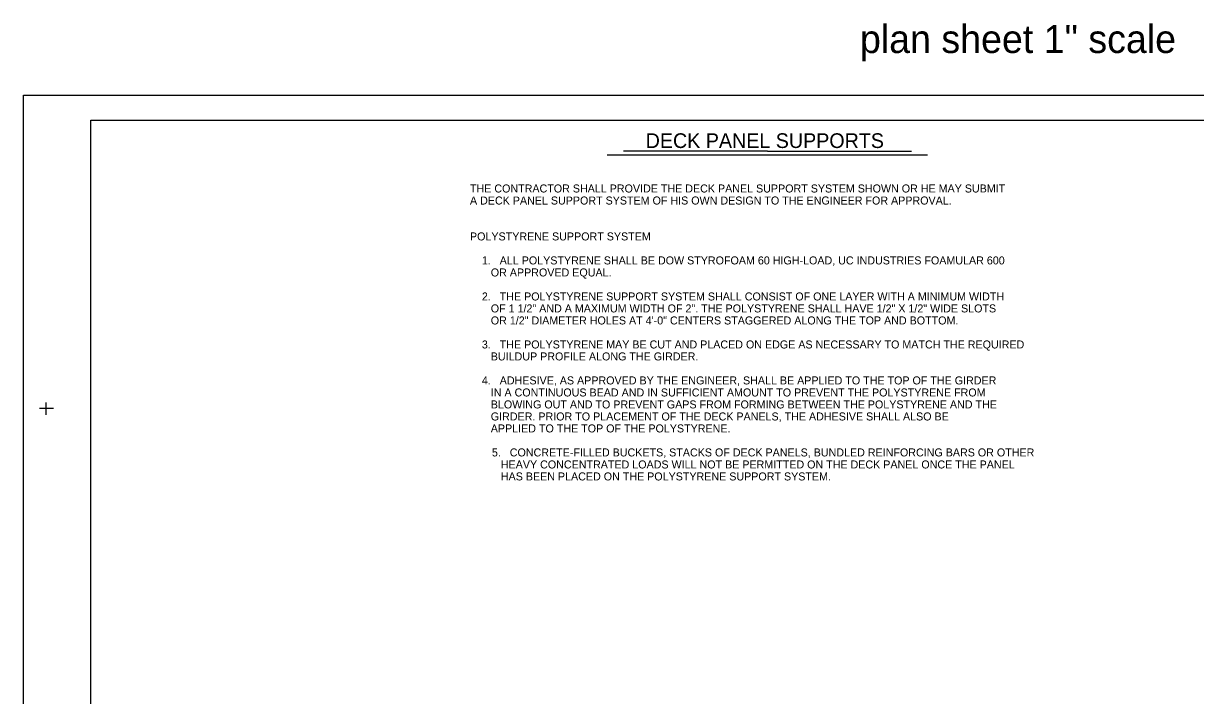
# Model space of a CAD drawing. Extents: x 0 to 33.1, y 0 to 23.1.
# Drawn here: x 0 to 18.3, y 12.62 to 23.12 of the extents above; entities that cross this region are included whole.
import ezdxf

# ---------------------------------------------------------------- set-up
doc = ezdxf.new("R2010")
doc.units = 0
for name, color, linetype in [('Plan Sheet', 7, 'Continuous'), ('Plot Shape', 7, 'Continuous'), ('Text', 7, 'Continuous'), ('User Information Notes', 7, 'Continuous')]:
    doc.layers.add(name, color=color, linetype=linetype)

msp = doc.modelspace()

# ---------------------------------------------------------------- linework, layer by layer
at = {"layer": 'Plan Sheet'}
for p, q in [((0, 22), (0, 22)), ((1.054, 0.606), (1.054, 21.606)), ((1.054, 21.606), (33.054, 21.606)), ((0.251, 17.106), (0.47, 17.106)), ((0.357, 17.006), (0.357, 17.195))]:
    msp.add_line(p, q, dxfattribs=at)
at = {"layer": 'Plot Shape'}
msp.add_lwpolyline([(0, 22), (33.063, 22), (33.063, 0), (0, 0)], close=True, dxfattribs=at)
at = {"layer": 'Text'}
for p, q in [((14.119, 21.062), (9.118, 21.062)), ((11.619, 21.124), (9.368, 21.124)), ((11.619, 21.124), (13.869, 21.124))]:
    msp.add_line(p, q, dxfattribs=at)
at = {"layer": 'User Information Notes'}
msp.add_line((1.054, 21.606), (1.054, 21.606), dxfattribs=at)

# ---------------------------------------------------------------- texts
at = {"layer": 'Text'}
for s, height, p in [('DECK PANEL SUPPORTS', 0.22969, (9.717, 21.173)), ('THE CONTRACTOR SHALL PROVIDE THE DECK PANEL SUPPORT SYSTEM SHOWN OR HE MAY SUBMIT ', 0.125, (6.973, 20.478)), ('A DECK PANEL SUPPORT SYSTEM OF HIS OWN DESIGN TO THE ENGINEER FOR APPROVAL.', 0.125, (6.973, 20.29)), ('POLYSTYRENE SUPPORT SYSTEM', 0.125, (6.973, 19.729)), ('    1.   ALL POLYSTYRENE SHALL BE DOW STYROFOAM 60 HIGH-LOAD, UC INDUSTRIES FOAMULAR 600', 0.125, (6.973, 19.354)), ('       OR APPROVED EQUAL.', 0.125, (6.973, 19.166)), ('    2.   THE POLYSTYRENE SUPPORT SYSTEM SHALL CONSIST OF ONE LAYER WITH A MINIMUM WIDTH', 0.125, (6.973, 18.791)), ('       OF 1 1/2" AND A MAXIMUM WIDTH OF 2". THE POLYSTYRENE SHALL HAVE 1/2" X 1/2" WIDE SLOTS', 0.125, (6.973, 18.604)), ('       OR 1/2" DIAMETER HOLES AT 4\'-0" CENTERS STAGGERED ALONG THE TOP AND BOTTOM.', 0.125, (6.973, 18.416)), ('    3.   THE POLYSTYRENE MAY BE CUT AND PLACED ON EDGE AS NECESSARY TO MATCH THE REQUIRED ', 0.125, (6.973, 18.041)), ('       BUILDUP PROFILE ALONG THE GIRDER.', 0.125, (6.973, 17.854)), ('    4.   ADHESIVE, AS APPROVED BY THE ENGINEER, SHALL BE APPLIED TO THE TOP OF THE GIRDER ', 0.125, (6.973, 17.479)), ('       IN A CONTINUOUS BEAD AND IN SUFFICIENT AMOUNT TO PREVENT THE POLYSTYRENE FROM', 0.125, (6.973, 17.291)), ('       BLOWING OUT AND TO PREVENT GAPS FROM FORMING BETWEEN THE POLYSTYRENE AND THE', 0.125, (6.973, 17.104)), ('       GIRDER. PRIOR TO PLACEMENT OF THE DECK PANELS, THE ADHESIVE SHALL ALSO BE', 0.125, (6.973, 16.916)), ('       APPLIED TO THE TOP OF THE POLYSTYRENE.', 0.125, (6.973, 16.729)), ('  5.   CONCRETE-FILLED BUCKETS, STACKS OF DECK PANELS, BUNDLED REINFORCING BARS OR OTHER', 0.125, (7.223, 16.354)), ('     HEAVY CONCENTRATED LOADS WILL NOT BE PERMITTED ON THE DECK PANEL ONCE THE PANEL', 0.125, (7.223, 16.166)), ('     HAS BEEN PLACED ON THE POLYSTYRENE SUPPORT SYSTEM.', 0.125, (7.223, 15.979))]:
    msp.add_text(s, height=height, dxfattribs=at).set_placement(p)
at = {"layer": 'User Information Notes'}
msp.add_text('plan sheet 1" scale', height=0.4386, dxfattribs=at).set_placement((13.063, 22.657))

doc.saveas('drawing.dxf')
